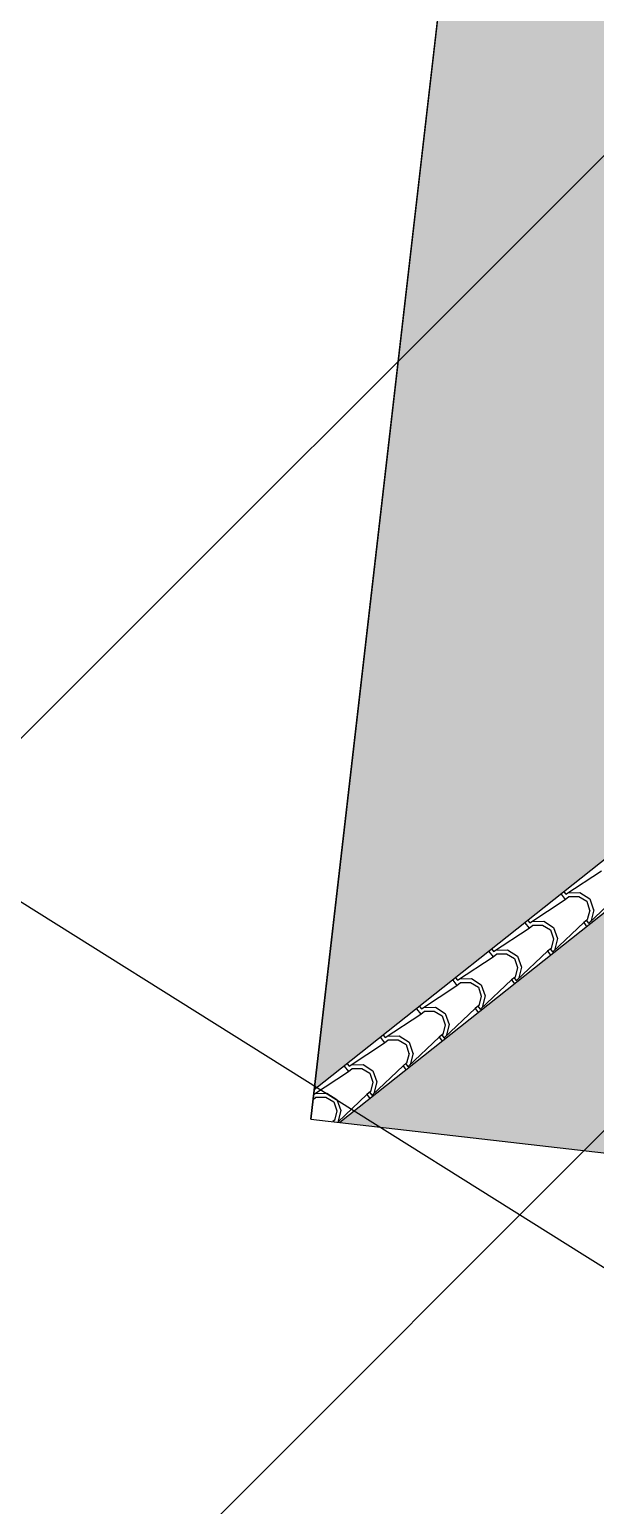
# Model space of a CAD drawing. Header units: millimetres. Extents: x 648844 to 649530, y 1246379 to 1246752.
# Drawn here: x 649201.06 to 649203.11, y 1246481.98 to 1246487.33 of the extents above; entities that cross this region are included whole.
import ezdxf

# ---------------------------------------------------------------- set-up
doc = ezdxf.new("R2010")
doc.units = ezdxf.units.MM
doc.header["$LTSCALE"] = 20
doc.header["$MEASUREMENT"] = 0
doc.layers.get('0').update_dxf_attribs({"linetype": 'CONTINUOUS'})
for name, color, linetype in [('acera', 8, 'CONTINUOUS'), ('CONT-MNR2', 9, 'CONTINUOUS'), ('TECHO', 30, 'CONTINUOUS')]:
    doc.layers.add(name, color=color, linetype=linetype)

# ---------------------------------------------------------------- blocks, each defined once
blk = doc.blocks.new('*U3741')
at = {"layer": 'CONT-MNR2', "elevation": 36, "flags": 128}
blk.add_lwpolyline([(646517.8224397111, 1246733.733240902), (646515.7647481192, 1246735.017808444), (646513.593274785, 1246736.381369167)], dxfattribs=at)
blk = doc.blocks.new('TEJA45')
at = {"layer": 'TECHO'}
for p, q in [((-0.1915910165105004, 4.238486235740897), (-0.09791931933256848, 4.350000000000019)), ((-0.1042627085960035, 4.306883349536172), (-0.09843609721495739, 4.350000000000559)), ((-0.0899236405116497, 4.309532748100789), (-0.08519737324927235, 4.344979957377539)), ((-0.08566081842469231, 4.350000000000048), (-0.08284375475943051, 4.347182936334786)), ((-0.08520690562188094, 4.344819785472112), (-0.08002669109387028, 4.350000000000122)), ((-0.0852076559721553, 4.269172403094505), (-0.1041128791895432, 4.306982768981751)), ((-0.07560361537717597, 4.278793904563692), (-0.089782529099935, 4.309514941465899)), ((-0.3097487369831384, 4.120328765138016), (-0.2104962856374399, 4.238486274769556)), ((-0.2224212841525102, 4.188724973102381), (-0.2165133606621836, 4.232443329355096)), ((-0.2104539013465825, 4.238477996649426), (-0.2140209609375816, 4.242045056240421)), ((-0.2104539013465967, 4.238477996649419), (-0.2010012978956937, 4.229025393198516)), ((-0.208081091125905, 4.191376267011851), (-0.2033548238635277, 4.226823476288601)), ((-0.2010012978956794, 4.247930600100329), (-0.2045683574866644, 4.251497659691317)), ((-0.2033644487581583, 4.226662242335838), (-0.1915486944445277, 4.238477996649465)), ((-0.1915486944447764, 4.238477996649426), (-0.2010012978956794, 4.247930600100329)), ((3.552713678800501e-14, 4.260227204326622), (-0.1159182292588099, 4.162855751208912)), ((-0.0474162125070734, 4.250297762661354), (-0.08522657839431957, 4.269202985878742)), ((-0.04491001779673809, 4.264601023314423), (-0.07563105469894538, 4.278779937037182)), ((-0.003757169871668964, 4.256098248815796), (-0.0474755261243871, 4.250190325325473)), ((-0.0094850399793458, 4.269212151439515), (-0.0449322492560924, 4.264485884177141)), ((4.973799150320701e-14, 4.278785035879814), (-0.009586078014912403, 4.269198957864852)), ((-0.2033651858509131, 4.1510146718466), (-0.222270409068301, 4.188825037733846)), ((-0.1937600241473518, 4.160637441371289), (-0.2079389378701109, 4.191358478273497)), ((-0.4279064574559399, 4.002171294534961), (-0.3286540061102414, 4.120328804166501)), ((-0.3286114444828456, 4.120320453513148), (-0.3321785040738447, 4.123887513104144)), ((-0.328611444482874, 4.120320453513145), (-0.319158841031971, 4.110867850062242)), ((-0.3191588410319568, 4.129773056964062), (-0.3227259006229417, 4.133340116555051)), ((-0.3215219918944356, 4.108504699199564), (-0.3097062375808051, 4.120320453513191)), ((-0.3097062375810467, 4.120320453513152), (-0.3191588410319497, 4.129773056964055)), ((-0.1159181902304027, 4.143950482081731), (-0.2340756998619469, 4.044698030736033)), ((-0.1655739437549784, 4.132140232782604), (-0.2033843096422245, 4.151045455999991)), ((-0.1630664809882632, 4.14644461454392), (-0.1937875178904704, 4.160623528266679)), ((-0.1219155463064112, 4.137939673259112), (-0.1656339025591294, 4.132031749768789)), ((-0.12764152106827, 4.151054700825238), (-0.1630887303450166, 4.146328433562864)), ((-0.1159278668375592, 4.162857169042208), (-0.1277436211511898, 4.151041414728581)), ((-0.09850234030869132, 4.145431642513337), (-0.1159278668375663, 4.162857169042212)), ((-0.1079549437595944, 4.135979039062441), (-0.1159278668375663, 4.14395196214041)), ((-0.3405798597090239, 4.070566596668574), (-0.3346719362186974, 4.114284952921288)), ((-0.3215227157296638, 4.032856940598695), (-0.3404279389470517, 4.070667306485941)), ((-0.3262385417402598, 4.073219785922014), (-0.3215122744778824, 4.108666995198764)), ((-0.311916432918288, 4.042480978180546), (-0.326095346641047, 4.073202015082753)), ((-0.437316384168227, 4.011615513827795), (-0.440883443759212, 4.015182573418784)), ((-0.2340756608334686, 4.025792761608923), (-0.3522331704650128, 3.926540310263224)), ((-0.283731675002862, 4.013982702903839), (-0.3215420408901082, 4.032887926121226)), ((-0.2812229441797882, 4.028288205773407), (-0.3119439810819955, 4.042467119496166)), ((-0.2400739227393771, 4.019781097702669), (-0.2837922789920952, 4.013873174212346)), ((-0.2457980021581534, 4.032897250210837), (-0.2812452114349, 4.028170982948463)), ((-0.2340854099738365, 4.044699625905938), (-0.2459011642874671, 4.032883871592311)), ((-0.2166598834449687, 4.02727409937707), (-0.2340854099738436, 4.044699625905945)), ((-0.2261124868958646, 4.017821495926167), (-0.2340854099738294, 4.025794419004132)), ((-0.5460641779288835, 3.884013823931728), (-0.446811726583185, 4.002171333563268)), ((-0.4587384352657722, 3.952408220232972), (-0.4528305117754456, 3.996126576485686)), ((-0.446768987619123, 4.002162910376885), (-0.450336047210115, 4.005729969967877)), ((-0.4467689876191514, 4.002162910376867), (-0.4373163841682484, 3.992710306925964)), ((-0.4443959923545009, 3.955063304833079), (-0.4396697250921235, 3.990510514109829)), ((-0.439679535030713, 3.99034715606329), (-0.4278637807170824, 4.002162910376917)), ((-0.4278637807173169, 4.002162910376889), (-0.4373163841682199, 4.011615513827792)), ((-0.3522331314364777, 3.907635041136153), (-0.4703906410680219, 3.808382589790455)), ((-0.4396802456084359, 3.914699209350832), (-0.4585854688258237, 3.952509575238079)), ((-0.4300728416892312, 3.924324514989806), (-0.4442517554119902, 3.955045551892013)), ((-0.401889406250767, 3.895825173025077), (-0.4396997721380131, 3.914730396242465)), ((-0.3993794073712991, 3.910131797002897), (-0.4301004442735064, 3.924310710725656)), ((-0.3639544832466726, 3.91473979959661), (-0.3994016925234192, 3.910013532334236)), ((-0.3522429531101139, 3.926542082769668), (-0.3640587074237445, 3.914726328456041)), ((-0.3348174265812318, 3.909116556240797), (-0.3522429531101139, 3.926542082769679)), ((-0.3442700300321349, 3.899663952789901), (-0.3522429531101068, 3.907636875867869)), ((-0.6642218984016708, 3.765856353328662), (-0.5649694470559723, 3.884013862960202)), ((-0.5768970108217957, 3.83424984380277), (-0.5709890873314691, 3.877968200055484)), ((-0.5649265307554003, 3.884005367240611), (-0.5684935903463995, 3.887572426831607)), ((-0.5649265307554145, 3.884005367240604), (-0.5554739273045115, 3.874552763789701)), ((-0.5625534429686283, 3.836906823745043), (-0.557827175706251, 3.872354033021793)), ((-0.5554739273044973, 3.893457970691514), (-0.5590409868954893, 3.89702503028251)), ((-0.5578370781669904, 3.872189612927016), (-0.5460213238533598, 3.884005367240643)), ((-0.5460213238535943, 3.884005367240611), (-0.5554739273044973, 3.893457970691514)), ((-0.3582322991741123, 3.901622522145985), (-0.4019506554268304, 3.895714598655662)), ((-0.5578377754871866, 3.796541478102924), (-0.5767429987045745, 3.83435184399017)), ((-0.5482292504594071, 3.806168051797403), (-0.5624081641821661, 3.836889088699611)), ((-0.517535870562817, 3.791975388232387), (-0.5482569074650243, 3.806154301955146)), ((-0.4704004962463912, 3.808384539633398), (-0.4822162505600218, 3.796568785319771)), ((-0.4529749697175092, 3.790959013104523), (-0.4704004962463841, 3.808384539633398)), ((-0.7823796188743231, 3.647698882725777), (-0.6831271675286246, 3.765856392357318)), ((-0.6950555863783023, 3.716091467368969), (-0.6891476628879758, 3.759809823621683)), ((-0.6830840738916635, 3.76584782410433), (-0.6866511334826626, 3.769414883695326)), ((-0.6830840738916919, 3.76584782410433), (-0.6736314704407889, 3.756395220653427)), ((-0.6807108935829973, 3.718750342655206), (-0.67598462632062, 3.754197551931956)), ((-0.6736314704407675, 3.775300427555241), (-0.6771985300317596, 3.778867487146229)), ((-0.6759946213032677, 3.754032069790743), (-0.6641788669896371, 3.76584782410437)), ((-0.6641788669898716, 3.765847824104334), (-0.6736314704407746, 3.775300427555237)), ((-0.4703906020396786, 3.789477320663238), (-0.5885481116712228, 3.690224869317539)), ((-0.5200471374986506, 3.777667643146319), (-0.5578575033858968, 3.796572866363707)), ((-0.4763906756079805, 3.783463946589425), (-0.5201090318606987, 3.777556023099102)), ((-0.4821109643361083, 3.79658234898227), (-0.5175581736128549, 3.791856081719896)), ((-0.4624275731684122, 3.781506409653627), (-0.4704004962463841, 3.789479332731595)), ((-0.6759953053659373, 3.678383746855019), (-0.6949005285833252, 3.716194112742265)), ((-0.6663856592299666, 3.688011588605836), (-0.6805645729527257, 3.718732625508043)), ((-0.9005373393472667, 3.529541412122548), (-0.8012848880015682, 3.647698921754088)), ((-0.8132141619350435, 3.597933090933367), (-0.8073062384447169, 3.641651447186081)), ((-0.8012416170279337, 3.64769028096806), (-0.8048086766189329, 3.651257340559059)), ((-0.8012416170279621, 3.647690280968053), (-0.7917890135770591, 3.63823767751715)), ((-0.7917890135770378, 3.657142884418974), (-0.7953560731680227, 3.660709944009962)), ((-0.7941521644395451, 3.635874526654469), (-0.7823364101259145, 3.647690280968096)), ((-0.7823364101261348, 3.647690280968064), (-0.7917890135770378, 3.657142884418967)), ((-0.5885480726426167, 3.671319600190539), (-0.7067055822741608, 3.572067148844841)), ((-0.6382048687465414, 3.659510113267562), (-0.6760152346337875, 3.678415336484949)), ((-0.6356923337535179, 3.673818979461497), (-0.6664133706557251, 3.687997893184257)), ((-0.5945490520418204, 3.665305371032865), (-0.6382674082945385, 3.659397447542542)), ((-0.6002674454250894, 3.678424898367989), (-0.635714654701836, 3.673698631105616)), ((-0.5885580393826686, 3.690226996497127), (-0.6003737936962992, 3.6784112421835)), ((-0.5711325128537865, 3.672801469968253), (-0.5885580393826544, 3.690226996497124)), ((-0.5805851163046825, 3.663348866517349), (-0.5885580393826473, 3.671321789595314)), ((-0.794152835244688, 3.560226015607107), (-0.8130580584620759, 3.598036381494353)), ((-0.7988683441973592, 3.600593861565365), (-0.7941420769349818, 3.636041070842115)), ((-0.7845420680001425, 3.569855125413444), (-0.7987209817229015, 3.600576162315651)), ((-0.9193991601642111, 3.529532737831794), (-0.9229662197552102, 3.533099797422789)), ((-0.9099465567133151, 3.538985341282704), (-0.9135136163043072, 3.542552400873692)), ((-0.9004939532624121, 3.529532737831797), (-0.9099465567133151, 3.5389853412827)), ((-0.7067055432457181, 3.553161879717699), (-0.8248630528772622, 3.453909428372)), ((-0.756362599994425, 3.5413525833888), (-0.7941729658816712, 3.560257806606188)), ((-0.7538487969466843, 3.555662570691752), (-0.7845698338488916, 3.569841484414511)), ((-0.7127074284747792, 3.547146795476419), (-0.7564257847274973, 3.541238871986096)), ((-0.7184239265140562, 3.560267447753709), (-0.7538711357908028, 3.555541180491335)), ((-0.706715582518946, 3.572069453360857), (-0.7185313368325765, 3.56025369904723)), ((-0.6892900559900497, 3.554643926831982), (-0.7067155825189246, 3.572069453360857)), ((-0.6987426594409527, 3.545191323381079), (-0.7067155825189175, 3.553164246459044)), ((-1.018695059820196, 3.411383941519318), (-0.9194426084744975, 3.529541451150859)), ((-0.9313727374915572, 3.479774714499563), (-0.9254648140012307, 3.523493070752277)), ((-0.9123103651234814, 3.442068284359273), (-0.9312155883408693, 3.479878650246519)), ((-0.9193991601642324, 3.529532737831776), (-0.9099465567133294, 3.520080134380873)), ((-0.9170257948113587, 3.482437380478231), (-0.9122995275489814, 3.517884589754981)), ((-0.902698476770702, 3.451698662221872), (-0.9168773904934611, 3.48241969912408)), ((-0.9123097075758224, 3.517716983518195), (-0.9004939532621918, 3.529532737831822)), ((-0.8248630138488267, 3.435004159244855), (-0.9430205234803708, 3.335751707899156)), ((-0.8745203312423371, 3.423195053510049), (-0.9123306971295833, 3.442100276727437)), ((-0.8720052601382022, 3.437506161921242), (-0.9027262970404095, 3.451685075644001)), ((-0.8308658049077238, 3.428988219919979), (-0.8745841611604419, 3.423080296429656)), ((-0.8365804076030514, 3.442109997139426), (-0.872027616879798, 3.437383729877052)), ((-0.8248731256552233, 3.453911910224587), (-0.8366888799688539, 3.44209615591096)), ((-0.807447599126327, 3.436486383695708), (-0.824873125655202, 3.453911910224587)), ((-0.8169002025772301, 3.427033780244813), (-0.8248731256551949, 3.435006703322777))]:
    blk.add_line(p, q, dxfattribs=at)

msp = doc.modelspace()

# ---------------------------------------------------------------- hatches: boundary and pattern name
h = msp.add_hatch()
h.set_pattern_fill('ANSI36', scale=20, style=0)
h.set_pattern_definition([(45, (-526.4316489867633, -3378.367883687839), (1.325825214724777, 4.861359120657514), [6.25, -1.25, 0, -1.25])])
h.paths.add_polyline_path([(649188.8489360636, 1246478.707731926), (649215.2214069526, 1246513.043391474), (649317.348885952, 1246513.661012395), (649322.291343771, 1246459.303611518), (649201.5072083384, 1246459.303611518)])
h.paths.add_polyline_path([(649253.0038721092, 1246474.230662723), (649282.477951251, 1246474.230662723), (649282.477951251, 1246479.656447173), (649253.0038721092, 1246479.656447173)], flags=24)
at = {"layer": 'acera'}
h = msp.add_hatch(dxfattribs=at)
h.set_pattern_fill('PETRA11', color=9, scale=7, style=0, pattern_type=2)
h.set_pattern_definition([(0, (2687.656187323621, -252.1344165771734), (7, 7), [2.1, -2.45, 0.35, -2.1]), (0, (2690.456187323667, -250.7344165772665), (7, 7), [0.35, -1.75, 1.4, -3.5]), (0, (2691.506187323597, -250.3844165771734), (7, 7), [0.35, -6.649999999999999]), (0, (2688.35618732369, -250.0344165770803), (7, 7), [1.4, -5.600000000000001]), (0, (2687.656187323621, -249.3344165771268), (7, 7), [0.7000000000000001, -6.3]), (0, (2692.556187323644, -248.6344165771734), (7, 7), [0.7000000000000001, -0.35, 0.35, -5.600000000000001]), (0, (2689.756187323597, -248.2844165770803), (7, 7), [1.05, -5.95]), (0, (2688.006187323597, -247.5844165771268), (7, 7), [0.7000000000000001, -6.3]), (0, (2690.806187323644, -246.8844165771734), (7, 7), [0.35, -2.1, 1.05, -3.5]), (0, (2689.406187323621, -246.5344165770803), (7, 7), [0.7000000000000001, -6.3]), (0, (2691.85618732369, -246.18441657722), (7, 7), [0.7000000000000001, -6.3]), (0, (2690.456187323667, -245.8344165771268), (7, 7), [0.7000000000000001, -6.3]), (0, (2693.256187323597, -245.4844165772665), (7, 7), [0.7000000000000001, -6.3]), (90, (2687.306187323644, -252.1344165771734), (-6.999999999999999, 7), [1.4, -0.35, 0.7000000000000001, -2.8, 1.4, -0.35]), (90, (2687.656187323621, -247.5844165771268), (-6.999999999999999, 7), [0.35, -6.649999999999999]), (90, (2688.706187323667, -249.68441657722), (-6.999999999999999, 7), [0.7000000000000001, -1.4, 0.35, -4.55]), (90, (2689.056187323644, -248.6344165771734), (-6.999999999999999, 7), [0.7000000000000001, -1.4, 1.05, -3.850000000000001]), (90, (2690.10618732369, -250.3844165771734), (-6.999999999999999, 7), [0.35, -3.5, 0.7000000000000001, -0.35, 0.7000000000000001, -1.4]), (90, (2690.456187323667, -251.0844165771268), (-6.999999999999999, 7), [0.35, -6.649999999999999]), (90, (2691.156187323621, -248.9844165772665), (-6.999999999999999, 7), [0.35, -0.35, 1.05, -5.25]), (90, (2691.506187323597, -250.0344165770803), (-6.999999999999999, 7), [0.7000000000000001, -2.8, 0.35, -0.35, 0.35, -2.45]), (90, (2692.206187323667, -251.7844165770803), (-6.999999999999999, 7), [1.05, -5.95]), (90, (2692.906187323621, -246.5344165770803), (-6.999999999999999, 7), [0.35, -0.35, 0.35, -5.95]), (90, (2693.256187323597, -248.2844165770803), (-6.999999999999999, 7), [1.05, -5.95]), (90, (2694.131187323597, -248.80941657722), (-6.999999999999999, 7), [0.35, -6.649999999999999]), (45, (2689.756187323597, -252.1344165771734), (7.771561172376096e-16, 7.000000000133173), [0.4949700000000001, -9.4045249368]), (45, (2689.056187323644, -245.4844165772665), (7.771561172376096e-16, 7.000000000133173), [0.4949700000000001, -1.48491, 1.48491, -6.434704936799999]), (45, (2689.756187323597, -246.5344165770803), (7.771561172376096e-16, 7.000000000133173), [0.9899400000000002, -2.4748738, 0.4949700000000001, -5.9397111368]), (45, (2691.156187323621, -246.8844165771734), (7.771561172376096e-16, 7.000000000133173), [0.9899400000000002, -3.464825, 0.4949700000000001, -4.9497599368]), (45, (2688.35618732369, -250.0344165770803), (7.771561172376096e-16, 7.000000000133173), [0.4949700000000001, -9.4045249368]), (45, (2690.10618732369, -250.0344165770803), (7.771561172376096e-16, 7.000000000133173), [1.484924, -8.414570936799999]), (45, (2691.506187323597, -249.3344165771268), (7.771561172376096e-16, 7.000000000133173), [0.4949700000000001, -2.969848, 0.4949700000000001, -5.9397069368]), (45, (2692.556187323644, -248.6344165771734), (7.771561172376096e-16, 7.000000000133173), [0.9899400000000002, -8.9095549368]), (45, (2693.956187323667, -248.6344165771734), (7.771561172376096e-16, 7.000000000133173), [0.9899400000000002, -8.9095549368]), (45, (2693.956187323667, -250.7344165772665), (7.771561172376096e-16, 7.000000000133173), [0.4949700000000001, -9.4045249368]), (45, (2693.256187323597, -247.2344165772665), (7.771561172376096e-16, 7.000000000133173), [0.4949700000000001, -9.4045249368]), (45, (2692.556187323644, -246.18441657722), (7.771561172376096e-16, 7.000000000133173), [0.4949700000000001, -9.4045249368]), (45, (2693.956187323667, -245.4844165772665), (7.771561172376096e-16, 7.000000000133173), [0.4949700000000001, -9.4045249368]), (45, (2687.306187323644, -245.4844165772665), (7.771561172376096e-16, 7.000000000133173), [0.4949700000000001, -9.4045249368]), (45, (2690.806187323644, -248.2844165770803), (7.771561172376096e-16, 7.000000000133173), [0.4949700000000001, -9.4045249368]), (45, (2691.506187323597, -245.4844165772665), (7.771561172376096e-16, 7.000000000133173), [0.4949700000000001, -3.464825, 0.4949700000000001, -5.444729936799999]), (45, (2688.35618732369, -249.3344165771268), (7.771561172376096e-16, 7.000000000133173), [0.9899400000000002, -8.9095549368]), (45, (2688.35618732369, -247.5844165771268), (7.771561172376096e-16, 7.000000000133173), [1.48491, -8.414584936799999]), (135, (2687.656187323621, -249.3344165771268), (-7.000000000133173, 7.771561172376096e-16), [0.74249, -9.1570049368]), (135, (2691.506187323597, -249.68441657722), (-7.000000000133173, 7.771561172376096e-16), [0.4949700000000001, -9.4045249368]), (135, (2693.60618732369, -248.6344165771734), (-7.000000000133173, 7.771561172376096e-16), [0.4949700000000001, -9.4045249368]), (135, (2691.156187323621, -247.2344165772665), (-7.000000000133173, 7.771561172376096e-16), [0.4949700000000001, -9.4045249368]), (135, (2691.506187323597, -246.18441657722), (-7.000000000133173, 7.771561172376096e-16), [0.4949700000000001, -9.4045249368]), (135, (2690.456187323667, -245.8344165771268), (-7.000000000133173, 7.771561172376096e-16), [0.4949700000000001, -9.4045249368]), (135, (2691.85618732369, -246.18441657722), (-7.000000000133173, 7.771561172376096e-16), [0.4949700000000001, -9.4045249368]), (135, (2687.656187323621, -250.3844165771734), (-7.000000000133173, 7.771561172376096e-16), [0.4949700000000001, -9.4045249368]), (135, (2689.056187323644, -247.93441657722), (-7.000000000133173, 7.771561172376096e-16), [0.4949700000000001, -9.4045249368]), (135, (2689.056187323644, -250.0344165770803), (-7.000000000133173, 7.771561172376096e-16), [0.9899400000000002, -8.9095549368]), (135, (2690.456187323667, -250.7344165772665), (-7.000000000133173, 7.771561172376096e-16), [0.9899400000000002, -8.9095549368]), (135, (2693.256187323597, -246.8844165771734), (-7.000000000133173, 7.771561172376096e-16), [0.9899400000000002, -8.9095549368]), (135, (2691.156187323621, -248.6344165771734), (-7.000000000133173, 7.771561172376096e-16), [0.4949700000000001, -9.4045249368]), (135, (2692.206187323667, -250.7344165772665), (-7.000000000133173, 7.771561172376096e-16), [0.9899400000000002, -5.939696000000001, 0.4949700000000001, -2.4748889368]), (135, (2688.006187323597, -247.5844165771268), (-7.000000000133173, 7.771561172376096e-16), [0.9899400000000002, -1.9798989, 0.9899400000000002, -5.9397160368]), (135, (2687.306187323644, -251.43441657722), (-7.000000000133173, 7.771561172376096e-16), [0.9898, -2.4752, 0.9898, -2.4752, 0.4949, -2.4745949368]), (26.56505118, (2689.756187323597, -250.0344165770803), (7.000000000000657, 3.569913253897994e-10), [1.5652, -0.7826, 0.7826, -12.522075839]), (26.56505118, (2690.806187323644, -245.8344165771268), (7.000000000000657, 3.569913253897994e-10), [1.5652, -14.087275839]), (26.56505118, (2690.806187323644, -250.7344165772665), (7.000000000000657, 3.569913253897994e-10), [0.7826, -14.869875839]), (26.56505118, (2687.656187323621, -250.3844165771734), (7.000000000000657, 3.569913253897994e-10), [0.7826, -14.869875839]), (26.56505118, (2689.056187323644, -248.6344165771734), (7.000000000000657, 3.569913253897994e-10), [0.7826, -14.869875839]), (26.56505118, (2687.656187323621, -247.93441657722), (7.000000000000657, 3.569913253897994e-10), [0.7826, -14.869875839]), (63.43494882, (2688.706187323667, -247.2344165772665), (3.569905482336821e-10, 7.000000000000657), [0.7825999999999981, -14.86987583899997]), (63.43494882, (2691.156187323621, -247.2344165772665), (3.569905482336821e-10, 7.000000000000657), [0.7825999999999981, -14.86987583899997]), (63.43494882, (2691.85618732369, -252.1344165771734), (3.569905482336821e-10, 7.000000000000657), [0.7825999999999981, -14.86987583899997]), (63.43494882, (2687.306187323644, -248.2844165770803), (3.569905482336821e-10, 7.000000000000657), [0.7825999999999981, -14.86987583899997]), (63.43494882, (2690.10618732369, -251.7844165770803), (3.569905482336821e-10, 7.000000000000657), [0.7825999999999981, -5.478199999999984, 0.7825999999999981, -8.60907583899997]), (116.56505118, (2689.056187323644, -245.8344165771268), (-3.569913253897994e-10, 7.000000000000657), [0.7826, -14.869875839]), (116.56505118, (2693.256187323597, -247.2344165772665), (-3.569913253897994e-10, 7.000000000000657), [0.7826, -14.869875839]), (116.56505118, (2690.10618732369, -245.8344165771268), (-3.569913253897994e-10, 7.000000000000657), [0.7826, -14.869875839]), (116.56505118, (2687.306187323644, -249.68441657722), (-3.569913253897994e-10, 7.000000000000657), [0.7826, -14.869875839]), (153.43494882, (2692.556187323644, -250.7344165772665), (-7.000000000000657, 3.569928797020339e-10), [0.7826, -14.869875839]), (153.43494882, (2693.956187323667, -248.9844165772665), (-7.000000000000657, 3.569928797020339e-10), [0.7826, -14.869875839]), (153.43494882, (2689.756187323597, -248.2844165770803), (-7.000000000000657, 3.569928797020339e-10), [0.7826, -14.869875839]), (153.43494882, (2690.806187323644, -246.8844165771734), (-7.000000000000657, 3.569928797020339e-10), [0.7826, -14.869875839]), (153.43494882, (2693.256187323597, -245.4844165772665), (-7.000000000000657, 3.569928797020339e-10), [0.7826, -14.869875839]), (153.43494882, (2688.35618732369, -252.1344165771734), (-7.000000000000657, 3.569928797020339e-10), [1.1739, -14.478575839])])
h.paths.add_polyline_path([(649207.757561186, 1246477.477929616), (649208.8333708916, 1246479.239167704, 0.0854727520310184), (649209.7489902673, 1246482.496421257), (649207.1838551994, 1246482.791782149, -0.3118906650478499), (649202.4022397796, 1246476.227617409), (649192.621891893, 1246472.924091978), (649193.8201046915, 1246471.087327456), (649203.6622784815, 1246474.296078716, 0.1273107063391054)])
at = {"layer": 'TECHO'}
h = msp.add_hatch(dxfattribs=at)
h.set_pattern_fill('SPANTILE', color=9, scale=0.2049999999999999, angle=390.14749211271, style=0, pattern_type=2)
h.set_pattern_definition([(168.4619392396646, (649155.4836507557, 1246512.126679223), (2.420403523640867, -0.4850485673257149), [0.1893117599999997, -4.543480804999994]), (263.4316392396646, (649155.2981646832, 1246512.164545261), (-0.2271040567693885, -0.1802047374485098), [0.01639999999999993, -0.1885999999999994]), (83.43163923966442, (649155.2584226715, 1246511.962766837), (0.2271040567693885, 0.1802047374485097), [0.0573999999999999, -0.1475999999999996]), (353.4316392396646, (649155.2649885761, 1246512.019790068), (0.1802047374485098, -0.2271040567693885), [0.02049999999999994, -0.1844999999999995]), (173.4316392396647, (649155.3003617977, 1246512.147783916), (-0.1802047374485098, 0.2271040567693885), [0.02049999999999996, -0.1844999999999996]), (83.43163923966442, (649155.2799963583, 1246512.150128883), (0.2271040567693885, 0.1802047374485097), [0.01639999999999995, -0.1885999999999996]), (83.43163923966442, (649155.2747150229, 1246511.960890864), (0.2271040567693885, 0.1802047374485097), [0.0409999999999999, -0.1639999999999996]), (358.4013392396646, (649155.2794049548, 1246512.001621743), (2.467302435266293, -0.07774331384029057), [0.1893117599999995, -4.543480804999983]), (30.73553923966465, (649155.2895876752, 1246512.000449261), (-3.766972183152525, -2.248859822712552), [0.05412163999999996, -5.358033749999994]), (64.99673923966458, (649155.3361070435, 1246512.028109535), (0.2505534014301681, 0.3838592605081103), [0.05186130999999977, -0.5964054749999962]), (101.8665392396644, (649155.3580273138, 1246512.075110618), (0.1567547424062969, -0.4307585049412209), [0.05186130999999976, -0.5964054749999961]), (136.1277392396646, (649155.3473628806, 1246512.125863646), (-3.157281693735984, 3.046148754945378), [0.05412163999999981, -5.358033749999977]), (63.20673923966459, (649155.3230237191, 1246512.039933732), (-1.072565478131337, -2.146398976959388), [0.04150942499999995, -4.109424259999994]), (103.6565392396645, (649155.3417349618, 1246512.076986591), (-0.5566730939025349, 2.333996645176764), [0.0415094249999999, -4.109424259999988]), (136.0262392396648, (649155.3319345892, 1246512.117322402), (-2.413008797886564, 2.341391396875367), [0.04387184499999994, -4.343319624999992]), (30.83703923966474, (649155.2853540157, 1246512.017445102), (-2.882002457866224, -1.731700599091251), [0.04387184499999995, -4.343319624999993])])
h.paths.add_polyline_path([(649202.0909333902, 1246483.484970309), (649206.7924681422, 1246487.215589866), (649203.0618485853, 1246491.917124617)])
h = msp.add_hatch(dxfattribs=at)
h.set_pattern_fill('SPANTILE', color=9, scale=0.2049999999999999, angle=120.1474921127099, style=0, pattern_type=2)
h.set_pattern_definition([(268.4013392396646, (649151.193427531, 1246475.010540357), (0.07774331384029243, 2.467302435266293), [0.1893117599999994, -4.543480804999982]), (173.4316392396647, (649151.1881461957, 1246474.821302339), (-0.2271040567693886, -0.1802047374485097), [0.01639999999999995, -0.1885999999999996]), (353.4316392396646, (649150.982615826, 1246474.828459647), (0.2271040567693886, 0.1802047374485097), [0.05739999999999987, -0.1475999999999995]), (83.43163923966442, (649151.039639057, 1246474.821893742), (-0.1802047374485097, 0.2271040567693886), [0.02049999999999995, -0.1844999999999996]), (263.4316392396646, (649151.172322837, 1246474.8272514), (0.1802047374485097, -0.2271040567693886), [0.02049999999999993, -0.1844999999999995]), (353.4316392396646, (649151.1699778705, 1246474.806885959), (0.2271040567693886, 0.1802047374485097), [0.01639999999999994, -0.1885999999999995]), (353.4316392396646, (649150.9844917988, 1246474.844751999), (0.2271040567693886, 0.1802047374485097), [0.04099999999999988, -0.1639999999999995]), (78.46193923966457, (649151.025222678, 1246474.840062067), (0.4850485673257162, 2.420403523640866), [0.1893117599999998, -4.543480804999994]), (46.12773923966458, (649151.026395161, 1246474.850244787), (-3.046148754945378, -3.157281693735984), [0.05412163999999984, -5.358033749999979]), (11.86653923966471, (649151.063904293, 1246474.889260264), (0.4307585049412211, 0.1567547424062966), [0.05186130999999987, -0.5964054749999977]), (334.9967392396646, (649151.1146573202, 1246474.899924698), (-0.3838592605081105, 0.2505534014301685), [0.05186130999999999, -0.5964054749999996]), (300.7355392396647, (649151.1616584033, 1246474.878004428), (2.248859822712554, -3.766972183152524), [0.05412163999999988, -5.358033749999985]), (13.65653923966469, (649151.0724455367, 1246474.873831974), (-2.333996645176764, -0.5566730939025336), [0.04150942499999996, -4.109424259999995]), (333.2067392396646, (649151.112781348, 1246474.883632346), (2.146398976959388, -1.072565478131339), [0.04150942499999993, -4.109424259999991]), (300.8370392396646, (649151.1498342074, 1246474.864921103), (1.73170059909125, -2.882002457866224), [0.04387184499999981, -4.343319624999975]), (46.0262392396646, (649151.0419840224, 1246474.842259182), (-2.341391396875369, -2.413008797886563), [0.04387184499999996, -4.343319624999995])])
h.paths.add_polyline_path([(649206.9201209095, 1246487.125395819), (649202.1841704577, 1246483.367467758), (649213.5966330165, 1246482.053386812), (649209.8387049547, 1246486.789337264)])

# ---------------------------------------------------------------- linework, layer by layer
at = {"color": 9}
msp.add_lwpolyline([(649213.7020028238, 1246482.041254069), (649214.6971835039, 1246490.684147997), (649203.0739813274, 1246492.022494427), (649202.0788006478, 1246483.3796005), (649213.7020028247, 1246482.041254069)], dxfattribs=at)
at = {"layer": 'acera', "color": 9}
msp.add_arc((649200.0432816959, 1246482.969630213), 7.142787963733706, 289.2843951317759, 358.7935978407251, dxfattribs=at)
at = {"layer": 'TECHO', "color": 9}
for p, q in [((649202.0788006478, 1246483.3796005), (649203.073981327, 1246492.022494425)), ((649202.0788006485, 1246483.3796005), (649203.0739813269, 1246492.022494426)), ((649206.7924681422, 1246487.215589866), (649202.0909333902, 1246483.484970309)), ((649206.9201209095, 1246487.125395819), (649202.1841704577, 1246483.367467758))]:
    msp.add_line(p, q, dxfattribs=at)

# ---------------------------------------------------------------- block references
at = {"color": 9, "rotation": 173.4316392403817}
msp.add_blockref('TEJA45', (649202.5763909876, 1246487.701047463), dxfattribs=at)
at = {"layer": 'CONT-MNR2'}
msp.add_blockref('*U3741', (2687.306187323644, -252.1344165771734), dxfattribs=at)

doc.saveas('drawing.dxf')
